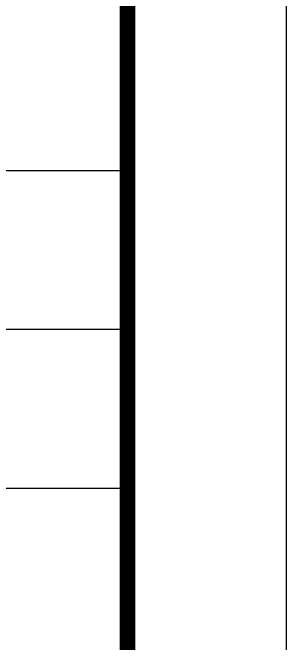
# Model space of a CAD drawing. Extents: x -1041549 to 749950, y -354245 to 17554.
# Drawn here: x 323147 to 324008, y -258971 to -256986 of the extents above; entities that cross this region are included whole.
import ezdxf

# ---------------------------------------------------------------- set-up
doc = ezdxf.new("R2010")
doc.units = 0
doc.header["$LTSCALE"] = 1000
doc.header["$MEASUREMENT"] = 0
doc.layers.add('14', color=1, linetype='Continuous')
doc.layers.add('PUB_TITLE', color=4, linetype='Continuous')

# ---------------------------------------------------------------- blocks, each defined once
blk = doc.blocks.new('A$Ce58e362c')
at = {"layer": '14'}
for p, q in [((15730, 15055.6), (29680.1, 15055.6)), ((15730, 13555.6), (29680.1, 13555.6)), ((15730, 12055.6), (29680.1, 12055.6))]:
    blk.add_line(p, q, dxfattribs=at)

msp = doc.modelspace()

# ---------------------------------------------------------------- linework, layer by layer
at = {"layer": 'PUB_TITLE'}
msp.add_lwpolyline([(281958.3, -262642.6), (324008.3, -262642.6), (324008.3, -232942.6), (281958.3, -232942.6)], close=True, dxfattribs=at)
at = {"layer": 'PUB_TITLE', "const_width": 50}
msp.add_lwpolyline([(283208.3, -262142.6), (323508.3, -262142.6), (323508.3, -233442.6), (283208.3, -233442.6)], close=True, dxfattribs=at)

# ---------------------------------------------------------------- block references
at = {"xscale": 0.3333333333333333, "yscale": 0.3333333333333333, "zscale": 0.3333333333333333}
msp.add_blockref('A$Ce58e362c', (313615, -262501.1), dxfattribs=at)

doc.saveas('drawing.dxf')
